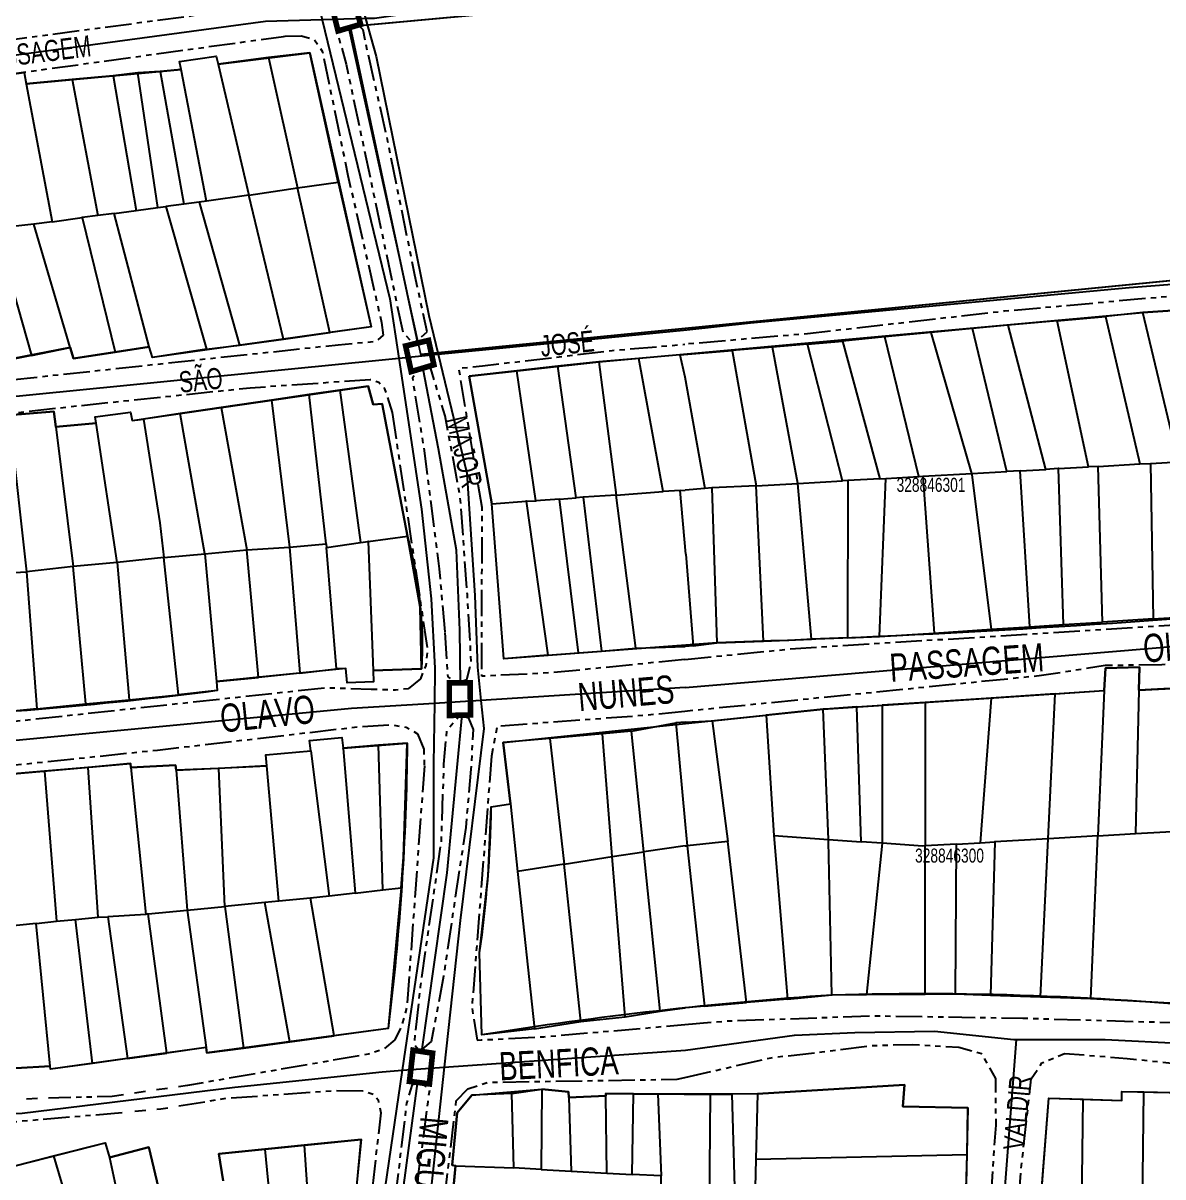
# Model space of a CAD drawing. Extents: x 203614 to 206284, y 4847494 to 4848495.
# Drawn here: x 205702.2 to 205864.1, y 4847971 to 4848134.9 of the extents above; entities that cross this region are included whole.
import ezdxf

# ---------------------------------------------------------------- set-up
doc = ezdxf.new("R2010")
doc.units = 0
doc.header["$LTSCALE"] = 1.5
doc.header["$MEASUREMENT"] = 0
doc.linetypes.add('PHANTOMX2', pattern=[5, 2.5, -0.5, 0.5, -0.5, 0.5, -0.5])
for name, color, linetype in [('CD-MALHA-LOTES', 40, 'CONTINUOUS'), ('CD_TXT_QUADRA', 7, 'CONTINUOUS'), ('HD-VALAS-DRENOS', 170, 'CONTINUOUS'), ('LM-LIM-SETOR-FISCAL', 7, 'CONTINUOUS'), ('RU-QUADRAS', 210, 'CONTINUOUS'), ('SV-EIXO-RUA-N-PAV', 6, 'CONTINUOUS'), ('SV-PONTE-BUEIRO', 249, 'CONTINUOUS'), ('SV-RUA-NAO-PAV-S-GUIA-C-GUIA', 7, 'PHANTOMX2'), ('SV-TXT-RUA-N-PAV-S-GUIA-C-GUIA', 7, 'CONTINUOUS')]:
    doc.layers.add(name, color=color, linetype=linetype)
doc.styles.add('ARIAL', font='ARIAL.TTF')
doc.linetypes.add('Limite', pattern='A,20,-3,[130,ltypeshp.shx,S=6.35,R=0,X=0,Y=0],-3,20', length=46)

msp = doc.modelspace()

# ---------------------------------------------------------------- linework, layer by layer
at = {"layer": 'CD-MALHA-LOTES'}
for p, q in [((205724.42, 4848129.43), (205729.63, 4848130.2)), ((205729.63, 4848130.2), (205729.91, 4848129.02)), ((205737.03, 4848129.97), (205729.91, 4848129.02)), ((205742.91, 4848130.65), (205737.03, 4848129.97)), ((205737.03, 4848129.97), (205741.16, 4848111.46)), ((205746.95, 4848112.28), (205742.91, 4848130.65)), ((205724.64, 4848128.28), (205724.42, 4848129.43)), ((205729.91, 4848129.02), (205734.27, 4848110.42)), ((205696.41, 4848127.08), (205702.34, 4848127.87)), ((205702.34, 4848127.87), (205702.64, 4848126.26)), ((205709.16, 4848126.85), (205702.64, 4848126.26)), ((205714.98, 4848127.38), (205709.16, 4848126.85)), ((205709.16, 4848126.85), (205712.8, 4848107.54)), ((205718.48, 4848127.79), (205714.98, 4848127.38)), ((205714.98, 4848127.38), (205718.26, 4848108.26)), ((205721.67, 4848128), (205718.48, 4848127.79)), ((205721.32, 4848108.66), (205718.48, 4848127.79)), ((205724.64, 4848128.28), (205721.67, 4848128)), ((205721.67, 4848128), (205725.01, 4848109.16)), ((205728.24, 4848109.6), (205724.64, 4848128.28)), ((205702.64, 4848126.26), (205706.32, 4848106.64)), ((205741.16, 4848111.46), (205746.95, 4848112.28)), ((205746.95, 4848112.28), (205751.63, 4848091.72)), ((205734.27, 4848110.42), (205728.24, 4848109.6)), ((205734.27, 4848110.42), (205741.16, 4848111.46)), ((205739.2, 4848089.98), (205734.27, 4848110.42)), ((205745.78, 4848090.9), (205741.16, 4848111.46)), ((205718.26, 4848108.26), (205721.32, 4848108.66)), ((205721.32, 4848108.66), (205722.45, 4848108.81)), ((205725.01, 4848109.16), (205722.45, 4848108.81)), ((205722.45, 4848108.81), (205728.24, 4848088.56)), ((205727.22, 4848109.44), (205725.01, 4848109.16)), ((205728.24, 4848109.6), (205727.22, 4848109.44)), ((205727.22, 4848109.44), (205732.93, 4848089.1)), ((205706.32, 4848106.64), (205710.56, 4848107.24)), ((205712.8, 4848107.54), (205710.56, 4848107.24)), ((205710.56, 4848107.24), (205715.26, 4848088.13)), ((205715.11, 4848107.84), (205712.8, 4848107.54)), ((205715.11, 4848107.84), (205718.26, 4848108.26)), ((205720.08, 4848088.87), (205715.11, 4848107.84)), ((205698.27, 4848105.65), (205703.36, 4848087.63)), ((205703.73, 4848106.31), (205700.29, 4848105.92)), ((205706.32, 4848106.64), (205703.73, 4848106.31)), ((205708.86, 4848088.81), (205703.73, 4848106.31)), ((205867.68, 4848094.19), (205861.29, 4848093.75)), ((205849.11, 4848092.58), (205842.1, 4848091.94)), ((205849.11, 4848092.58), (205855.97, 4848093.21)), ((205853.58, 4848071.82), (205849.11, 4848092.58)), ((205861.29, 4848093.75), (205855.97, 4848093.21)), ((205855.97, 4848093.21), (205860.87, 4848072.24)), ((205866.37, 4848072.55), (205861.29, 4848093.75)), ((205739.2, 4848089.98), (205745.78, 4848090.9)), ((205751.63, 4848091.72), (205745.78, 4848090.9)), ((205831.21, 4848090.92), (205824.6, 4848090.3)), ((205837.1, 4848091.5), (205831.21, 4848090.92)), ((205837, 4848070.88), (205831.21, 4848090.92)), ((205842.1, 4848091.94), (205837.1, 4848091.5)), ((205841.95, 4848071.16), (205837.1, 4848091.5)), ((205842.1, 4848091.94), (205847.43, 4848071.47)), ((205728.24, 4848088.56), (205732.93, 4848089.1)), ((205732.93, 4848089.1), (205739.2, 4848089.98)), ((205813.63, 4848089.26), (205808.66, 4848088.85)), ((205813.63, 4848089.26), (205818.63, 4848089.68)), ((205818.63, 4848069.84), (205813.63, 4848089.26)), ((205824.6, 4848090.3), (205818.63, 4848089.68)), ((205818.63, 4848089.68), (205823.89, 4848070.14)), ((205829.43, 4848070.45), (205824.6, 4848090.3)), ((205703.36, 4848087.63), (205697.51, 4848086.51)), ((205703.36, 4848087.63), (205708.86, 4848088.81)), ((205708.86, 4848088.81), (205709.33, 4848087.21)), ((205709.33, 4848087.21), (205715.26, 4848088.13)), ((205715.26, 4848088.13), (205720.08, 4848088.87)), ((205720.55, 4848087.37), (205720.08, 4848088.87)), ((205728.24, 4848088.56), (205720.55, 4848087.37)), ((205795.5, 4848087.76), (205789.68, 4848087.22)), ((205795.5, 4848087.76), (205802.92, 4848088.37)), ((205795.5, 4848087.76), (205796.21, 4848084.62)), ((205808.66, 4848088.85), (205802.92, 4848088.37)), ((205802.92, 4848088.37), (205806.36, 4848069.15)), ((205812.24, 4848069.48), (205808.66, 4848088.85)), ((205778.16, 4848086.12), (205772.33, 4848085.47)), ((205783.98, 4848086.77), (205778.16, 4848086.12)), ((205780.75, 4848067.44), (205778.16, 4848086.12)), ((205789.68, 4848087.22), (205783.98, 4848086.77)), ((205783.98, 4848086.77), (205786.46, 4848067.83)), ((205793.15, 4848068.31), (205789.68, 4848087.22)), ((205772.33, 4848085.47), (205765.57, 4848084.72)), ((205765.57, 4848084.72), (205768.8, 4848066.57)), ((205775.03, 4848067.02), (205772.33, 4848085.47)), ((205796.21, 4848084.62), (205799.04, 4848068.75)), ((205747.2, 4848082.73), (205742.83, 4848082.09)), ((205751.2, 4848083.31), (205747.2, 4848082.73)), ((205747.2, 4848082.73), (205750.14, 4848061.07)), ((205751.92, 4848080.67), (205751.2, 4848083.31)), ((205737.46, 4848081.3), (205730.33, 4848080.25)), ((205742.83, 4848082.09), (205737.46, 4848081.3)), ((205737.46, 4848081.3), (205740.04, 4848060.43)), ((205745.23, 4848060.9), (205742.83, 4848082.09)), ((205706.56, 4848079.68), (205700.21, 4848079.19)), ((205706.83, 4848077.51), (205706.56, 4848079.68)), ((205712.43, 4848078.95), (205717.46, 4848079.6)), ((205717.46, 4848079.6), (205717.67, 4848078.4)), ((205724.5, 4848079.4), (205719.28, 4848078.63)), ((205730.33, 4848080.25), (205724.5, 4848079.4)), ((205727.99, 4848059.5), (205724.5, 4848079.4)), ((205730.33, 4848080.25), (205733.99, 4848060.04)), ((205753.22, 4848080.77), (205751.92, 4848080.67)), ((205756.79, 4848061.99), (205753.22, 4848080.77)), ((205700.35, 4848077.86), (205702.65, 4848056.94)), ((205712.58, 4848078.06), (205706.83, 4848077.51)), ((205706.83, 4848077.51), (205709.3, 4848057.7)), ((205712.58, 4848078.06), (205712.43, 4848078.95)), ((205715.57, 4848058.24), (205712.58, 4848078.06)), ((205717.67, 4848078.4), (205719.28, 4848078.63)), ((205719.28, 4848078.63), (205721.6, 4848063.87)), ((205837, 4848070.88), (205841.95, 4848071.16)), ((205843.87, 4848071.27), (205841.95, 4848071.16)), ((205843.87, 4848071.27), (205847.43, 4848071.47)), ((205845.21, 4848049.11), (205843.87, 4848071.27)), ((205849.32, 4848071.58), (205847.43, 4848071.47)), ((205849.32, 4848071.58), (205853.58, 4848071.82)), ((205850.03, 4848049.42), (205849.32, 4848071.58)), ((205854.92, 4848071.9), (205853.58, 4848071.82)), ((205854.92, 4848071.9), (205860.87, 4848072.24)), ((205855.55, 4848049.78), (205854.92, 4848071.9)), ((205860.87, 4848072.24), (205862.36, 4848072.32)), ((205862.36, 4848072.32), (205866.37, 4848072.55)), ((205862.36, 4848072.32), (205862.74, 4848050.25)), ((205806.36, 4848069.15), (205812.24, 4848069.48)), ((205812.24, 4848069.48), (205818.63, 4848069.84)), ((205814.18, 4848047.35), (205812.24, 4848069.48)), ((205819.37, 4848069.88), (205818.63, 4848069.84)), ((205819.37, 4848069.88), (205819.33, 4848047.55)), ((205823.89, 4848070.14), (205819.37, 4848069.88)), ((205823.87, 4848047.72), (205824.78, 4848070.19)), ((205823.89, 4848070.14), (205824.78, 4848070.19)), ((205824.78, 4848070.19), (205829.43, 4848070.45)), ((205829.43, 4848070.45), (205830.03, 4848070.49)), ((205830.03, 4848070.49), (205837, 4848070.88)), ((205830.03, 4848070.49), (205831.61, 4848048.22)), ((205837.05, 4848070.7), (205837, 4848070.88)), ((205839.78, 4848048.76), (205837.05, 4848070.7)), ((205786.46, 4848067.83), (205781.76, 4848067.51)), ((205786.46, 4848067.83), (205793.15, 4848068.31)), ((205789.24, 4848046.06), (205786.46, 4848067.83)), ((205795.52, 4848068.47), (205793.15, 4848068.31)), ((205795.52, 4848068.47), (205796.25, 4848068.53)), ((205796.33, 4848059.42), (205795.52, 4848068.47)), ((205799.04, 4848068.75), (205796.25, 4848068.53)), ((205800.04, 4848068.83), (205799.04, 4848068.75)), ((205806.36, 4848069.15), (205800.04, 4848068.83)), ((205800.04, 4848068.83), (205800.76, 4848046.84)), ((205807.38, 4848047.09), (205806.36, 4848069.15)), ((205768.8, 4848066.57), (205773.68, 4848066.97)), ((205770.47, 4848044.55), (205768.8, 4848066.57)), ((205773.68, 4848066.97), (205776.76, 4848045.07)), ((205778.4, 4848067.26), (205775.03, 4848067.02)), ((205778.4, 4848067.26), (205780.75, 4848067.44)), ((205781.11, 4848045.41), (205778.4, 4848067.26)), ((205781.76, 4848067.51), (205780.75, 4848067.44)), ((205781.76, 4848067.51), (205784.36, 4848045.67)), ((205721.6, 4848063.87), (205722.19, 4848058.94)), ((205750.14, 4848061.07), (205751.22, 4848061.25)), ((205751.22, 4848061.25), (205756.79, 4848061.99)), ((205751.22, 4848061.25), (205751.9, 4848042.9)), ((205758.62, 4848051.9), (205756.79, 4848061.99)), ((205722.19, 4848058.94), (205727.99, 4848059.5)), ((205727.99, 4848059.5), (205733.99, 4848060.04)), ((205727.99, 4848059.5), (205729.66, 4848041.33)), ((205733.99, 4848060.04), (205740.04, 4848060.43)), ((205735.63, 4848041.89), (205733.99, 4848060.04)), ((205740.04, 4848060.43), (205745.23, 4848060.9)), ((205740.04, 4848060.43), (205741.52, 4848042.5)), ((205745.23, 4848060.9), (205745.29, 4848060.36)), ((205745.29, 4848060.36), (205750.14, 4848061.07)), ((205746.71, 4848043.13), (205745.29, 4848060.36)), ((205715.57, 4848058.24), (205709.3, 4848057.7)), ((205722.19, 4848058.94), (205715.57, 4848058.24)), ((205715.57, 4848058.24), (205717.24, 4848038.75)), ((205724.26, 4848039.45), (205722.19, 4848058.94)), ((205796.33, 4848059.42), (205797.39, 4848046.39)), ((205696.35, 4848056.55), (205702.65, 4848056.94)), ((205709.3, 4848057.7), (205702.65, 4848056.94)), ((205702.65, 4848056.94), (205704.12, 4848037.46)), ((205711.1, 4848038.15), (205709.3, 4848057.7)), ((205758.8, 4848043.14), (205758.62, 4848051.9)), ((205850.03, 4848049.42), (205855.55, 4848049.78)), ((205862.74, 4848050.25), (205855.55, 4848049.78)), ((205862.74, 4848050.25), (205868.31, 4848050.57)), ((205823.87, 4848047.72), (205831.61, 4848048.22)), ((205831.61, 4848048.22), (205839.78, 4848048.76)), ((205839.78, 4848048.76), (205845.21, 4848049.11)), ((205845.21, 4848049.11), (205850.03, 4848049.42)), ((205797.39, 4848046.39), (205796.25, 4848046.3)), ((205797.39, 4848046.39), (205800.76, 4848046.84)), ((205800.76, 4848046.84), (205807.38, 4848047.09)), ((205807.38, 4848047.09), (205814.18, 4848047.35)), ((205819.33, 4848047.55), (205814.18, 4848047.35)), ((205819.33, 4848047.55), (205823.87, 4848047.72)), ((205776.76, 4848045.07), (205770.47, 4848044.55)), ((205776.76, 4848045.07), (205781.11, 4848045.41)), ((205781.11, 4848045.41), (205784.36, 4848045.67)), ((205784.36, 4848045.67), (205789.24, 4848046.06)), ((205789.24, 4848046.06), (205796.25, 4848046.3)), ((205741.52, 4848042.5), (205746.71, 4848043.13)), ((205748.05, 4848043.17), (205746.71, 4848043.13)), ((205748.21, 4848041.17), (205748.05, 4848043.17)), ((205751.9, 4848042.9), (205758.8, 4848043.14)), ((205855.99, 4848043.21), (205855.79, 4848040.04)), ((205860.79, 4848043.38), (205855.99, 4848043.21)), ((205860.71, 4848040.09), (205860.79, 4848043.38)), ((205729.66, 4848041.33), (205735.63, 4848041.89)), ((205741.52, 4848042.5), (205735.63, 4848041.89)), ((205751.9, 4848042.9), (205751.96, 4848041.3)), ((205729.78, 4848040.04), (205724.26, 4848039.45)), ((205729.66, 4848041.33), (205729.78, 4848040.04)), ((205751.96, 4848041.3), (205748.21, 4848041.17)), ((205848.82, 4848039.58), (205855.79, 4848040.04)), ((205855.79, 4848040.04), (205854.91, 4848019.42)), ((205860.71, 4848040.09), (205860.22, 4848019.73)), ((205866.94, 4848040.42), (205860.71, 4848040.09)), ((205711.1, 4848038.15), (205717.24, 4848038.75)), ((205717.24, 4848038.75), (205724.26, 4848039.45)), ((205830.36, 4848038.36), (205824.24, 4848037.96)), ((205839.72, 4848038.98), (205830.36, 4848038.36)), ((205830.36, 4848038.36), (205830.36, 4848017.97)), ((205839.72, 4848038.98), (205838.17, 4848018.43)), ((205848.82, 4848039.58), (205839.72, 4848038.98)), ((205847.84, 4848019), (205848.82, 4848039.58)), ((205704.12, 4848037.46), (205698.37, 4848036.9)), ((205704.12, 4848037.46), (205711.1, 4848038.15)), ((205800.11, 4848035.76), (205807.76, 4848036.55)), ((205815.84, 4848037.39), (205807.76, 4848036.55)), ((205807.76, 4848036.55), (205808.85, 4848019.45)), ((205816.14, 4848037.43), (205815.84, 4848037.39)), ((205816.62, 4848018.9), (205815.84, 4848037.39)), ((205820.63, 4848037.72), (205816.14, 4848037.43)), ((205820.63, 4848037.72), (205824.24, 4848037.96)), ((205821.24, 4848018.57), (205820.63, 4848037.72)), ((205824.24, 4848037.96), (205824.24, 4848018.46)), ((205788.65, 4848034.27), (205794.91, 4848035.49)), ((205796.28, 4848035.55), (205794.91, 4848035.49)), ((205794.91, 4848035.49), (205796.25, 4848021)), ((205796.28, 4848035.55), (205800.11, 4848035.76)), ((205800.11, 4848035.76), (205802.31, 4848018.61)), ((205742.88, 4848032.94), (205747.48, 4848033.37)), ((205747.48, 4848033.37), (205747.66, 4848031.88)), ((205777.02, 4848033.25), (205770.38, 4848032.67)), ((205784.53, 4848033.91), (205777.02, 4848033.25)), ((205777.02, 4848033.25), (205779.04, 4848015.37)), ((205788.65, 4848034.27), (205784.53, 4848033.91)), ((205785.87, 4848016.46), (205784.53, 4848033.91)), ((205790.38, 4848017.16), (205788.65, 4848034.27)), ((205743.06, 4848031.49), (205742.88, 4848032.94)), ((205752.68, 4848032.29), (205747.66, 4848031.88)), ((205747.66, 4848031.88), (205749.35, 4848011.29)), ((205756.76, 4848032.58), (205752.68, 4848032.29)), ((205753.3, 4848011.72), (205752.68, 4848032.29)), ((205756.23, 4848016.36), (205756.76, 4848032.58)), ((205770.38, 4848032.67), (205771.43, 4848023.95)), ((205736.69, 4848030.9), (205743.06, 4848031.49)), ((205736.83, 4848029.35), (205736.69, 4848030.9)), ((205743.06, 4848031.49), (205745.66, 4848010.82)), ((205705.24, 4848028.58), (205698.57, 4848028.01)), ((205711.45, 4848029.14), (205705.24, 4848028.58)), ((205705.24, 4848028.58), (205706.93, 4848007.27)), ((205717.44, 4848029.67), (205711.45, 4848029.14)), ((205712.87, 4848007.84), (205711.45, 4848029.14)), ((205717.5, 4848029.13), (205717.44, 4848029.67)), ((205723.85, 4848029.46), (205717.5, 4848029.13)), ((205717.5, 4848029.13), (205719.6, 4848008.26)), ((205723.91, 4848028.72), (205723.85, 4848029.46)), ((205730.01, 4848029), (205723.91, 4848028.72)), ((205723.91, 4848028.72), (205725.48, 4848008.86)), ((205736.83, 4848029.35), (205730.01, 4848029)), ((205730.83, 4848009.37), (205730.01, 4848029)), ((205738.53, 4848010.13), (205736.83, 4848029.35)), ((205768.25, 4848013.72), (205768.71, 4848023.55)), ((205768.71, 4848023.55), (205771.43, 4848023.95)), ((205771.43, 4848023.95), (205772.45, 4848014.36)), ((205796.25, 4848021), (205796.56, 4848018)), ((205860.22, 4848019.73), (205868.22, 4848020.2)), ((205802.31, 4848018.61), (205796.56, 4848018)), ((205804.98, 4847995.72), (205802.31, 4848018.61)), ((205808.85, 4848019.45), (205816.62, 4848018.9)), ((205808.85, 4848019.45), (205810.79, 4847996.23)), ((205816.62, 4848018.9), (205821.24, 4848018.57)), ((205816.63, 4848018.61), (205816.62, 4848018.9)), ((205817.11, 4847996.82), (205816.63, 4848018.61)), ((205824.23, 4848018.36), (205821.24, 4848018.57)), ((205838.17, 4848018.43), (205840.25, 4848018.55)), ((205840.25, 4848018.55), (205839.64, 4847996.8)), ((205847.84, 4848019), (205840.25, 4848018.55)), ((205846.76, 4847996.56), (205847.84, 4848019)), ((205854.91, 4848019.42), (205847.84, 4848019)), ((205853.9, 4847996.32), (205854.91, 4848019.42)), ((205854.91, 4848019.42), (205860.22, 4848019.73)), ((205785.87, 4848016.46), (205790.38, 4848017.16)), ((205796.25, 4848017.97), (205790.38, 4848017.16)), ((205792.71, 4847994.5), (205790.38, 4848017.16)), ((205796.25, 4848017.97), (205796.56, 4848018)), ((205796.56, 4848018), (205798.98, 4847995.2)), ((205824.23, 4848018.36), (205822, 4847996.86)), ((205824.24, 4848018.46), (205824.23, 4848018.36)), ((205830.03, 4848017.95), (205824.23, 4848018.36)), ((205830.36, 4848017.97), (205830.03, 4848017.95)), ((205834.82, 4848018.23), (205830.36, 4848017.97)), ((205830.36, 4847996.94), (205830.36, 4848017.97)), ((205834.67, 4847996.97), (205834.82, 4848018.23)), ((205834.82, 4848018.23), (205838.17, 4848018.43)), ((205755.88, 4848012.01), (205756.23, 4848016.36)), ((205779.04, 4848015.37), (205772.45, 4848014.36)), ((205779.04, 4848015.37), (205785.87, 4848016.46)), ((205781.45, 4847993.02), (205779.04, 4848015.37)), ((205787.74, 4847993.72), (205785.87, 4848016.46)), ((205767.03, 4848002.78), (205768.25, 4848013.72)), ((205772.45, 4848014.36), (205774.84, 4847992)), ((205753.3, 4848011.72), (205755.88, 4848012.01)), ((205755.88, 4848012.01), (205754.04, 4847992.04)), ((205743.03, 4848010.56), (205738.53, 4848010.13)), ((205745.66, 4848010.82), (205743.03, 4848010.56)), ((205746.39, 4847991.01), (205743.03, 4848010.56)), ((205749.35, 4848011.29), (205745.66, 4848010.82)), ((205749.35, 4848011.29), (205753.3, 4848011.72)), ((205719.93, 4848008.32), (205725.48, 4848008.86)), ((205725.48, 4848008.86), (205730.83, 4848009.37)), ((205725.48, 4848008.86), (205728.19, 4847989.32)), ((205736.55, 4848009.93), (205730.83, 4848009.37)), ((205730.83, 4848009.37), (205733.52, 4847989.27)), ((205738.53, 4848010.13), (205736.55, 4848009.93)), ((205740.09, 4847990.16), (205736.55, 4848009.93)), ((205704.06, 4848006.98), (205706.93, 4848007.27)), ((205706.93, 4848007.27), (205709.63, 4848007.55)), ((205709.63, 4848007.55), (205712.87, 4848007.84)), ((205712.05, 4847987.08), (205709.63, 4848007.55)), ((205712.87, 4848007.84), (205714.21, 4848007.9)), ((205719.6, 4848008.26), (205714.21, 4848007.9)), ((205714.21, 4848007.9), (205717, 4847987.77)), ((205719.93, 4848008.32), (205719.6, 4848008.26)), ((205722.61, 4847988.55), (205719.93, 4848008.32)), ((205704.06, 4848006.98), (205699.89, 4848006.55)), ((205706.03, 4847986.68), (205704.06, 4848006.98)), ((205767.38, 4847991.15), (205767.03, 4848002.78)), ((205798.98, 4847995.2), (205804.98, 4847995.72)), ((205810.79, 4847996.23), (205804.98, 4847995.72)), ((205810.79, 4847996.23), (205817.11, 4847996.82)), ((205817.11, 4847996.82), (205822, 4847996.86)), ((205822, 4847996.86), (205830.36, 4847996.94)), ((205830.36, 4847996.94), (205834.33, 4847996.98)), ((205834.33, 4847996.98), (205834.67, 4847996.97)), ((205834.67, 4847996.97), (205839.64, 4847996.8)), ((205839.64, 4847996.8), (205846.76, 4847996.56)), ((205846.76, 4847996.56), (205853.9, 4847996.32)), ((205853.9, 4847996.32), (205866.02, 4847995.66)), ((205787.74, 4847993.72), (205792.71, 4847994.5)), ((205792.71, 4847994.5), (205796.22, 4847994.97)), ((205798.98, 4847995.2), (205796.22, 4847994.97)), ((205774.84, 4847992), (205781.45, 4847993.02)), ((205781.45, 4847993.02), (205787.74, 4847993.72)), ((205740.09, 4847990.16), (205746.39, 4847991.01)), ((205754.04, 4847992.04), (205746.39, 4847991.01)), ((205774.84, 4847992), (205767.38, 4847991.15)), ((205728.19, 4847989.32), (205722.61, 4847988.55)), ((205728.19, 4847989.32), (205728.31, 4847988.57)), ((205728.31, 4847988.57), (205733.52, 4847989.27)), ((205733.52, 4847989.27), (205740.09, 4847990.16)), ((205717, 4847987.77), (205712.05, 4847987.08)), ((205717, 4847987.77), (205722.61, 4847988.55)), ((205701.14, 4847986.42), (205706.03, 4847986.68)), ((205706.06, 4847986.25), (205706.03, 4847986.68)), ((205712.05, 4847987.08), (205706.06, 4847986.25)), ((205765.92, 4847982.56), (205763.86, 4847980.07)), ((205771.62, 4847982.8), (205765.92, 4847982.56)), ((205771.62, 4847982.8), (205775.91, 4847983.42)), ((205771.89, 4847972.27), (205771.62, 4847982.8)), ((205775.91, 4847983.42), (205775.79, 4847972)), ((205779.68, 4847983.03), (205775.91, 4847983.42)), ((205779.74, 4847982.22), (205779.68, 4847983.03)), ((205784.99, 4847982.47), (205779.74, 4847982.22)), ((205788.9, 4847982.77), (205784.99, 4847982.81)), ((205784.99, 4847982.81), (205784.99, 4847982.47)), ((205785.1, 4847971.51), (205784.99, 4847982.47)), ((205788.71, 4847971.31), (205788.9, 4847982.77)), ((205788.9, 4847982.77), (205792.35, 4847982.77)), ((205792.35, 4847982.77), (205792.83, 4847971.11)), ((205792.35, 4847982.77), (205799.81, 4847982.65)), ((205799.81, 4847982.65), (205799.59, 4847960.46)), ((205799.81, 4847982.65), (205802.89, 4847982.7)), ((205806.52, 4847982.77), (205802.89, 4847982.7)), ((205802.89, 4847982.7), (205803.25, 4847969.48)), ((205806.52, 4847982.77), (205806.31, 4847973.46)), ((205827.41, 4847984.03), (205806.52, 4847982.77)), ((205827.16, 4847980.95), (205827.41, 4847984.03)), ((205858.28, 4847981.8), (205858.28, 4847983.1)), ((205858.28, 4847983.1), (205861.42, 4847983.03)), ((205861.18, 4847960.08), (205861.42, 4847983.03)), ((205861.42, 4847983.03), (205867.23, 4847982.91)), ((205779.74, 4847982.22), (205780.07, 4847971.79)), ((205836.43, 4847980.77), (205827.16, 4847980.95)), ((205846.17, 4847960.08), (205847.92, 4847982.15)), ((205847.92, 4847982.15), (205852.8, 4847982)), ((205852.52, 4847960.17), (205852.8, 4847982)), ((205852.8, 4847982), (205858.28, 4847981.8)), ((205763.86, 4847980.07), (205763.13, 4847972.63)), ((205836.3, 4847974.15), (205836.43, 4847980.77)), ((205750.22, 4847976.26), (205742.12, 4847975.45)), ((205747.82, 4847950.37), (205750.22, 4847976.26)), ((205706.52, 4847973.94), (205713.86, 4847975.82)), ((205713.86, 4847975.82), (205714.44, 4847973.7)), ((205720.07, 4847975.16), (205714.44, 4847973.7)), ((205721.65, 4847968.42), (205720.07, 4847975.16)), ((205736.52, 4847974.89), (205729.98, 4847974.24)), ((205729.98, 4847974.24), (205730.63, 4847970.4)), ((205742.12, 4847975.45), (205736.52, 4847974.89)), ((205736.52, 4847974.89), (205737.93, 4847960.27)), ((205742.12, 4847975.45), (205743.19, 4847960.27)), ((205699.23, 4847972.08), (205706.52, 4847973.94)), ((205706.52, 4847973.94), (205710.55, 4847960.21)), ((205714.44, 4847973.7), (205717.4, 4847960.27)), ((205763.13, 4847972.63), (205763.63, 4847972.54)), ((205806.31, 4847973.46), (205806.22, 4847969.46)), ((205806.31, 4847973.46), (205836.3, 4847974.15)), ((205836.16, 4847969.29), (205836.3, 4847974.15)), ((205763.63, 4847972.54), (205763.19, 4847967.91)), ((205763.63, 4847972.54), (205771.89, 4847972.27)), ((205775.79, 4847972), (205771.89, 4847972.27)), ((205775.79, 4847972), (205780.07, 4847971.79)), ((205780.07, 4847971.79), (205785.1, 4847971.51)), ((205785.1, 4847971.51), (205788.71, 4847971.31)), ((205792.83, 4847971.11), (205788.71, 4847971.31)), ((205792.78, 4847965.13), (205792.83, 4847971.11))]:
    msp.add_line(p, q, dxfattribs=at)
at = {"layer": 'CD-MALHA-LOTES', "color": 40, "linetype": 'Continuous'}
msp.add_lwpolyline([(205773.68, 4848066.97), (205775.03, 4848067.02)], dxfattribs=at)
at = {"layer": 'CD-MALHA-LOTES'}
for p in [(205734.27, 4848110.42), (205710.56, 4848107.24), (205802.92, 4848088.37), (205802.92, 4848088.37), (205706.83, 4848077.51), (205847.43, 4848071.47), (205847.43, 4848071.47), (205847.43, 4848071.47), (205849.32, 4848071.58), (205837, 4848070.88), (205837, 4848070.88), (205806.36, 4848069.15), (205768.8, 4848066.57), (205773.68, 4848066.97), (205773.68, 4848066.97), (205775.03, 4848067.02), (205775.03, 4848067.02), (205751.22, 4848061.25), (205727.99, 4848059.5), (205727.99, 4848059.5), (205740.04, 4848060.43), (205715.57, 4848058.24), (205722.19, 4848058.94), (205709.3, 4848057.7), (205747.66, 4848031.88), (205711.45, 4848029.14), (205840.25, 4848018.55), (205817.11, 4847996.82), (205853.9, 4847996.32), (205763.63, 4847972.54), (205763.63, 4847972.54)]:
    msp.add_point(p, dxfattribs=at)
at = {"layer": 'HD-VALAS-DRENOS', "const_width": 0.18, "flags": 128}
for points in [[(205758.277534, 4848089.430804), (205748.690511, 4848134.279469)], [(205764.347449, 4848041.098566), (205764.246544, 4848048.647893), (205763.752462, 4848060.019171), (205761.198232, 4848074.409716), (205759.045442, 4848085.733096)], [(205758.833243, 4847988.769959), (205762.44455, 4848014.171135), (205764.572366, 4848036.586616)], [(205754.994514, 4847960.251188), (205758.226267, 4847984.243039)]]:
    msp.add_lwpolyline(points, dxfattribs=at)
at = {"layer": 'HD-VALAS-DRENOS', "flags": 128}
for points in [[(205758.277534, 4848089.430804), (205748.690511, 4848134.279469)], [(205764.347449, 4848041.098566), (205764.246544, 4848048.647893), (205763.752462, 4848060.019171), (205761.198232, 4848074.409716), (205759.045442, 4848085.733096)], [(205758.833243, 4847988.769959), (205762.44455, 4848014.171135), (205764.572366, 4848036.586616)], [(205754.994514, 4847960.251188), (205758.226267, 4847984.243039)]]:
    msp.add_lwpolyline(points, dxfattribs=at)
at = {"layer": 'LM-LIM-SETOR-FISCAL', "linetype": 'Limite', "ltscale": 0.1, "const_width": 0.25}
msp.add_lwpolyline([(205885.38, 4848100.28), (205758.68, 4848087.81), (205748.409435, 4848134.360112), (205855.058906, 4848144.189237), (205857.54, 4848167.98), (205826.48, 4848206.22), (205791.25, 4848260.92), (205756.795428, 4848299.013086), (205692.97, 4848280.46), (205710.220191, 4848439.156266), (205051.319023, 4848428.56508), (204677.840805, 4848416.249793)], dxfattribs=at)
at = {"layer": 'RU-QUADRAS', "color": 6, "linetype": 'Continuous'}
for points in [[(205696.39, 4848127.09), (205702.34, 4848127.87), (205702.64, 4848126.26), (205724.64, 4848128.28), (205724.42, 4848129.43), (205729.63, 4848130.2), (205729.91, 4848129.02), (205742.91, 4848130.65), (205751.63, 4848091.72), (205720.55, 4848087.37), (205720.08, 4848088.87), (205709.33, 4848087.21), (205708.86, 4848088.81), (205672.97, 4848081.82)], [(205758.6, 4847918.87), (205763.63, 4847972.54), (205763.13, 4847972.63), (205763.86, 4847980.07), (205765.92, 4847982.56), (205775.91, 4847983.42), (205779.68, 4847983.03), (205779.74, 4847982.22), (205784.99, 4847982.47), (205784.99, 4847982.81), (205806.52, 4847982.77), (205827.41, 4847984.03), (205827.16, 4847980.95), (205836.43, 4847980.77), (205836.07, 4847965.66)], [(205878.1, 4847797.16), (205819.09, 4847801.73), (205822.36, 4847817.56), (205823.99, 4847817.56), (205823.67, 4847824.43), (205826.28, 4847824.43), (205827.59, 4847845.01), (205830.03, 4847859.36), (205828.96, 4847859.55), (205829.85, 4847864.09), (205832.22, 4847863.68), (205833.31, 4847870.3), (205832.51, 4847870.44), (205841.32, 4847912.74), (205844.35, 4847936.36), (205847.92, 4847982.15), (205858.28, 4847981.8), (205858.28, 4847983.1), (205867.23, 4847982.91)], [(205730.63, 4847970.4), (205729.98, 4847974.24), (205750.22, 4847976.26), (205745.09, 4847925.88)], [(205701.09, 4847966.85), (205699.23, 4847972.08), (205713.86, 4847975.82), (205714.44, 4847973.7), (205720.07, 4847975.16), (205721.65, 4847968.42)]]:
    msp.add_lwpolyline(points, dxfattribs=at)
for points in [[(205765.57, 4848084.72), (205783.98, 4848086.77), (205861.29, 4848093.75), (205867.68, 4848094.19), (205868.25, 4848092.58), (205873.56, 4848093.88), (205884.37, 4848094.49, 0.0146994314), (205882.5, 4848051.54, -0.0135018361), (205800.76, 4848046.84), (205770.47, 4848044.55), (205768.8, 4848066.57)], [(205767.03, 4848002.78, 0.0321596273), (205768.71, 4848023.55), (205771.43, 4848023.95), (205770.38, 4848032.67), (205815.84, 4848037.39), (205855.79, 4848040.04), (205855.99, 4848043.21), (205860.79, 4848043.38), (205860.71, 4848040.09), (205879.31, 4848041.07), (205879.8, 4848020.76), (205878.15, 4847994.34, 0.034268391), (205817.11, 4847996.79, 0.0223961317), (205767.38, 4847991.15)]]:
    msp.add_lwpolyline(points, format="xyb", close=True, dxfattribs=at)
for points in [[(205700.21, 4848079.19), (205706.56, 4848079.68), (205706.83, 4848077.51), (205712.58, 4848078.06), (205712.43, 4848078.95), (205717.46, 4848079.6), (205717.67, 4848078.4), (205751.2, 4848083.31), (205751.92, 4848080.67), (205753.22, 4848080.77), (205756.79, 4848061.99, -0.0796036743), (205758.8, 4848043.14), (205751.9, 4848042.9), (205751.96, 4848041.3), (205748.21, 4848041.17), (205748.05, 4848043.17), (205729.66, 4848041.33), (205729.78, 4848040.04, -0.0216754982), (205678.85, 4848035.8)], [(205698.57, 4848028.01), (205717.44, 4848029.67), (205717.5, 4848029.13), (205723.85, 4848029.46), (205723.91, 4848028.72), (205736.83, 4848029.35), (205736.69, 4848030.9), (205743.06, 4848031.49), (205742.88, 4848032.94), (205747.48, 4848033.37), (205747.66, 4848031.88), (205756.76, 4848032.58, -0.0285792934), (205754.04, 4847992.04), (205728.31, 4847988.57), (205728.19, 4847989.32), (205706.06, 4847986.25), (205706.03, 4847986.68), (205701.14, 4847986.42)]]:
    msp.add_lwpolyline(points, format="xyb", dxfattribs=at)
at = {"layer": 'SV-EIXO-RUA-N-PAV', "flags": 128}
for points in [[(205741.362945, 4848180.0563), (205749.626531, 4848139.872587), (205750.842302, 4848135.510116), (205752.33639, 4848130.148977), (205759.828351, 4848093.326782), (205761.157443, 4848087.834505), (205765.248068, 4848070.930599), (205766.363892, 4848053.555624), (205766.737707, 4848043.359984), (205767.22577, 4848038.652867), (205767.63912, 4848034.666316), (205764.291648, 4848007.408328), (205762.030904, 4847986.531773), (205759.190738, 4847960.251188)], [(205734.161722, 4848178.71999), (205744.689858, 4848135.336808), (205754.302652, 4848095.725469), (205755.564046, 4848087.283832), (205758.773119, 4848065.807728), (205760.148647, 4848053.084091), (205760.693758, 4848043.237752), (205760.61939, 4848038.234614), (205760.492529, 4848029.700109), (205760.492529, 4848016.288708), (205756.04845, 4847986.106001), (205752.239359, 4847960.251188)], [(205796.075823, 4848140.448002), (205766.0248, 4848137.504353), (205752.094366, 4848135.545386), (205750.842302, 4848135.510116), (205744.689858, 4848135.336808), (205736.64029, 4848135.110059), (205670.688388, 4848126.185875), (205661.981866, 4848125.750549), (205653.493007, 4848127.056527), (205642.827518, 4848131.409788), (205637.09824, 4848135.453984)], [(205617.920993, 4848111.913053), (205640.868551, 4848088.965494), (205649.575072, 4848076.776364), (205752.747355, 4848087.006527), (205755.564046, 4848087.283832), (205761.157443, 4848087.834505), (205796.469701, 4848091.311018)], [(205796.469701, 4848091.311018), (205805.534278, 4848092.281367), (205859.362162, 4848097.307684), (205885.672845, 4848099.339025)], [(205796.237546, 4848040.493515), (205883.396542, 4848047.822396), (205884.694827, 4848047.822396), (205888.27579, 4848047.822396), (205916.220578, 4848050.040237), (205951.599285, 4848055.156954)], [(205796.237546, 4848040.493515), (205767.22577, 4848038.652867), (205760.61939, 4848038.234614), (205748.82942, 4848037.488185), (205659.369909, 4848028.999326), (205633.570993, 4848028.607528)], [(205796.279623, 4847988.969258), (205811.769169, 4847991.072776), (205820.374473, 4847991.455234), (205831.656982, 4847991.646463), (205842.939491, 4847990.499089), (205843.310631, 4847990.499089), (205855.94306, 4847990.499089), (205867.225569, 4847989.925402)], [(205841.011744, 4847960.419042), (205843.310631, 4847990.499089)], [(205587.758768, 4847970.447968), (205609.089747, 4847975.889544), (205638.117543, 4847977.599956), (205652.404692, 4847976.760196), (205677.435942, 4847979.807479), (205702.031866, 4847980.025142), (205732.287029, 4847983.725413), (205753.182681, 4847985.902044), (205756.04845, 4847986.106001), (205762.030904, 4847986.531773), (205796.279623, 4847988.969258)]]:
    msp.add_lwpolyline(points, dxfattribs=at)
at = {"layer": 'SV-PONTE-BUEIRO', "const_width": 0.8, "flags": 128}
for points in [[(205746.013389, 4848137.417671), (205749.158874, 4848138.229241), (205750.140876, 4848134.696861), (205746.927118, 4848133.767261)], [(205756.537601, 4848089.010653), (205759.787614, 4848089.795451), (205760.546542, 4848086.332061), (205757.329118, 4848085.366834)], [(205762.745436, 4848041.162646), (205765.693139, 4848041.162646), (205765.75722, 4848036.580891), (205762.745436, 4848036.51681)], [(205757.593351, 4847988.958639), (205760.36559, 4847988.536776), (205759.913595, 4847984.167486), (205757.081089, 4847984.529082)]]:
    msp.add_lwpolyline(points, close=True, dxfattribs=at)
at = {"layer": 'SV-RUA-NAO-PAV-S-GUIA-C-GUIA', "flags": 128}
for points in [[(205669.24197, 4848128.479637), (205672.897099, 4848128.852609), (205734.624946, 4848137.06415)], [(205669.13324, 4848123.42143), (205675.231544, 4848124.183718), (205739.188607, 4848132.989675)], [(205739.188607, 4848132.989675), (205739.41095, 4848133.011417), (205741.761632, 4848133.076352), (205743.567257, 4848132.537546), (205744.732981, 4848130.794111), (205748.324699, 4848113.246904), (205753.120718, 4848092.329076), (205753.336425, 4848090.529591), (205752.293732, 4848089.62255), (205746.945094, 4848089.138408), (205697.162589, 4848083.796055), (205674.224118, 4848081.723822)], [(205796.226398, 4848044.46627), (205811.937589, 4848046.040408), (205844.814485, 4848048.06597), (205869.37136, 4848049.633371), (205883.867454, 4848050.509147), (205884.494254, 4848063.104862), (205884.624619, 4848075.590918), (205885.001154, 4848087.244717), (205885.001154, 4848095.965895), (205884.390671, 4848097.012437), (205883.518554, 4848097.535707), (205869.859957, 4848096.46861), (205841.58305, 4848093.928426), (205813.619318, 4848090.742412), (205796.227371, 4848089.250127)], [(205796.226398, 4848044.46627), (205777.395674, 4848042.579579), (205767.357695, 4848042.080863), (205767.367463, 4848047.131805), (205767.404024, 4848066.036812), (205764.094578, 4848085.845116), (205767.44299, 4848086.185048), (205785.887628, 4848088.362944), (205796.227371, 4848089.250127)], [(205644.829718, 4848076.559147), (205644.956006, 4848075.923036), (205645.667105, 4848074.704009), (205646.784546, 4848073.992909), (205648.917844, 4848073.688153), (205678.763724, 4848077.050379), (205710.270227, 4848080.544999), (205734.457763, 4848083.072827), (205751.519285, 4848084.253054), (205752.738312, 4848083.846711), (205753.550997, 4848082.932441), (205754.626038, 4848079.541926)], [(205754.626038, 4848079.541926), (205759.646132, 4848045.80291), (205759.396309, 4848043.595785), (205758.630276, 4848041.739486), (205756.903321, 4848040.317288), (205755.07478, 4848040.114117), (205751.62087, 4848040.215702), (205745.220979, 4848040.418873), (205690.238469, 4848034.502983), (205659.340182, 4848031.740075), (205640.029105, 4848031.479342), (205636.778366, 4848032.088855), (205634.329897, 4848033.164948), (205633.121285, 4848034.52691), (205632.321329, 4848036.738654)], [(205796.224568, 4847992.595933), (205802.252562, 4847993.115322), (205822.875793, 4847993.851428), (205844.242657, 4847993.508382), (205868.299606, 4847992.810257), (205878.065034, 4847988.683344), (205879.577945, 4847988.646687), (205880.846565, 4848000.818461), (205882.31907, 4848015.836646), (205882.114694, 4848029.970823), (205881.859536, 4848044.370988), (205863.962074, 4848043.715419), (205855.947749, 4848043.590976), (205846.89383, 4848042.172078), (205796.226237, 4848037.092959)], [(205796.226237, 4848037.092959), (205790.395226, 4848036.508435), (205769.529013, 4848034.9607), (205768.737443, 4848030.752137)], [(205638.377658, 4848024.909373), (205664.69775, 4848026.46269), (205686.543063, 4848027.976461), (205721.280077, 4848031.598427), (205750.01641, 4848034.932209), (205754.26626, 4848035.209286), (205756.620412, 4848034.874054), (205758.229845, 4848033.883789), (205759.098896, 4848031.738284), (205759.195199, 4848029.346137)], [(205768.737443, 4848030.752137), (205765.94883, 4847995.035742), (205766.697287, 4847990.387351), (205767.257777, 4847990.415761), (205776.16407, 4847990.867202), (205796.224568, 4847992.595933)], [(205759.195199, 4848029.346137), (205756.72099, 4847995.1914), (205755.944332, 4847992.343652), (205754.995083, 4847990.445154), (205753.35547, 4847989.064428), (205751.198086, 4847988.374065), (205725.545178, 4847983.952904), (205724.266547, 4847983.765328)], [(205796.224568, 4847985.081473), (205808.479284, 4847987.897426), (205815.664632, 4847988.728098), (205822.625624, 4847989.59856), (205828.56713, 4847989.786187), (205835.147956, 4847989.373954), (205838.354192, 4847988.471706), (205840.363932, 4847984.942057), (205840.371684, 4847978.320738), (205839.525812, 4847965.716548), (205838.844013, 4847960.250166)], [(205843.121189, 4847960.250063), (205843.97937, 4847971.957182), (205845.420873, 4847984.871796), (205846.935487, 4847987.153134), (205850.167135, 4847988.508627), (205859.038893, 4847987.796612), (205873.731331, 4847986.223855), (205894.626013, 4847984.950144), (205899.294036, 4847984.171439), (205902.43909, 4847982.181594), (205905.527935, 4847979.454744), (205907.549929, 4847975.172853), (205907.147922, 4847962.977004), (205906.76299, 4847960.248536)], [(205754.167859, 4847960.251188), (205756.714716, 4847981.424948), (205757.50517, 4847984.097047), (205758.59776, 4847984.31825), (205759.927835, 4847983.412371), (205759.680412, 4847981.618557), (205758.381443, 4847971.721649), (205757.310984, 4847960.251188)], [(205763.727683, 4847981.769915), (205765.35219, 4847983.451047), (205767.245531, 4847984.083497), (205768.190019, 4847984.398992), (205795.113937, 4847984.826131), (205796.224568, 4847985.081473)], [(205716.439552, 4847982.617101), (205714.853107, 4847982.384368), (205707.250799, 4847982.186072), (205705.808392, 4847982.1323)], [(205719.57035, 4847983.076392), (205718.004951, 4847982.846746)], [(205722.701148, 4847983.535682), (205721.135749, 4847983.306037)], [(205724.325461, 4847981.042262), (205731.063836, 4847982.137035), (205746.734169, 4847983.24297)], [(205746.734169, 4847983.24297), (205750.463918, 4847983.185567), (205752.134021, 4847982.628866), (205752.628866, 4847981.886598), (205752.993317, 4847980.075102), (205750.769933, 4847960.251188)], [(205704.239291, 4847982.073804), (205702.670189, 4847982.015309)], [(205761.178759, 4847960.251188), (205763.727683, 4847981.769915)], [(205652.672256, 4847975.691142), (205655.528262, 4847975.855126), (205675.775736, 4847977.384229), (205693.47807, 4847978.196856), (205711.024696, 4847979.658803), (205716.492893, 4847980.151625)], [(205718.060204, 4847980.292879), (205719.627515, 4847980.434133)], [(205721.194827, 4847980.575388), (205721.771995, 4847980.627405), (205722.760594, 4847980.788021)]]:
    msp.add_lwpolyline(points, dxfattribs=at)
for points in [[(205750.771091, 4848132.469269), (205750.490523, 4848133.917875), (205749.962541, 4848134.42631), (205749.192163, 4848134.431035), (205747.8812, 4848134.034948), (205747.186336, 4848133.537924), (205747.019763, 4848132.843872), (205748.082474, 4848129.051546), (205756.123711, 4848091.010309), (205757.634955, 4848089.332662), (205759.587629, 4848091.010309), (205757.85567, 4848099.051546), (205754.020619, 4848118.041237)], [(205762.092784, 4848048.298969), (205762.525773, 4848041.989691), (205763.808907, 4848041.169516), (205765.247423, 4848041.618557), (205765.865979, 4848044.092784), (205765.309278, 4848053.680412), (205764.28766, 4848067.599664), (205762.154639, 4848079.103093), (205760.104761, 4848085.819794), (205758.511423, 4848085.68939), (205757.490259, 4848084.46684), (205759.100909, 4848074.520455), (205761.315575, 4848057.366069)], [(205766.175258, 4848034.536082), (205765.525773, 4848036.14433), (205764.258208, 4848036.515467), (205762.340206, 4848034.350515), (205761.938144, 4848029.587629), (205761.56701, 4848018.57732), (205758.597938, 4847997.979381), (205757.731959, 4847989.814433), (205758.597938, 4847988.824742), (205760.206186, 4847990.185567), (205761.969072, 4847999.525773), (205765.123711, 4848020.618557), (205765.865979, 4848028.907216)]]:
    msp.add_lwpolyline(points, close=True, dxfattribs=at)

# ---------------------------------------------------------------- texts
at = {"layer": 'CD_TXT_QUADRA', "style": 'ARIAL', "width": 0.7}
for s, p in [('328846301', (205826.29, 4848068.28)), ('328846300', (205828.92, 4848015.61))]:
    msp.add_text(s, height=2, dxfattribs=at).set_placement(p)
at = {"layer": 'SV-TXT-RUA-N-PAV-S-GUIA-C-GUIA', "style": 'ARIAL', "width": 0.7}
for s, height, rotation, p in [('PASSAGEM', 3, 7, (205695.642842, 4848128.173477)), ('JOSÉ', 3, 6, (205775.845553, 4848087.468549)), ('PASS.                                                   SÃO', 3, 6, (205674.573452, 4848077.099396)), ('MAJOR', 3, 283, (205762.277244, 4848078.632248)), ('OLAVO', 4, 4, (205861.464688, 4848044.028309)), ('PASSAGEM', 4, 4, (205825.457774, 4848041.270723)), ('NUNES', 4, 5, (205781.203128, 4848037.104535)), ('PASSAGEM                                     OLAVO', 4, 6, (205668.590433, 4848027.573839)), ('BENFICA', 4, 3, (205769.927205, 4847984.659623)), ('RUA         VALDIR', 3, 85, (205843.256271, 4847961.185742)), ('MIGUEL', 4, 265, (205758.64868, 4847979.619695))]:
    msp.add_text(s, height=height, rotation=rotation, dxfattribs=at).set_placement(p)

doc.saveas('drawing.dxf')
